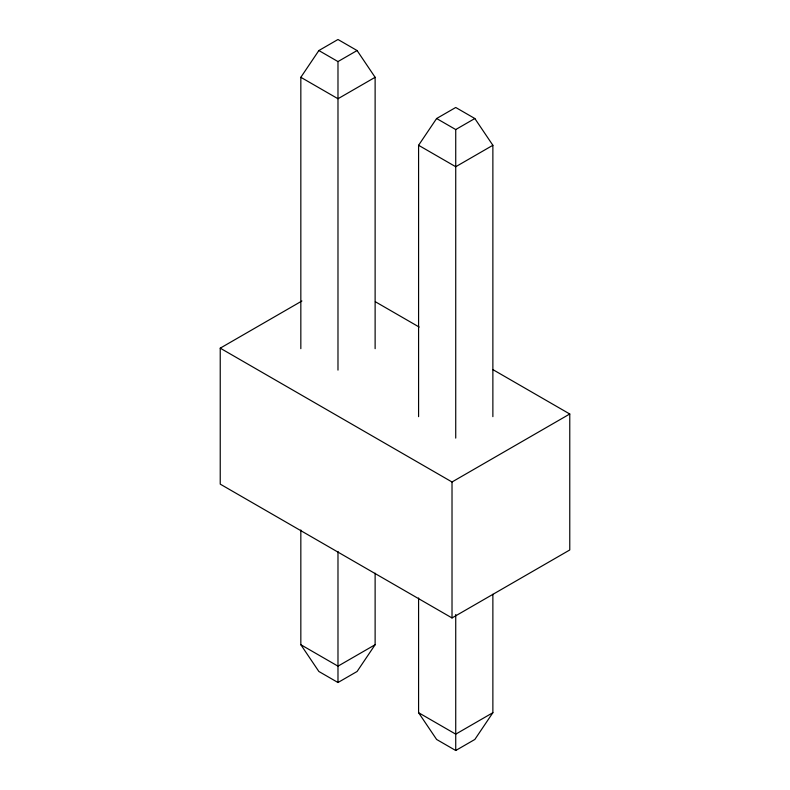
<?xml version="1.0" encoding="UTF-8"?>
<svg xmlns="http://www.w3.org/2000/svg" width="790" height="790" viewBox="0 0 790 790"><rect width="100%" height="100%" fill="white"/><g stroke="black" fill="none" stroke-linecap="round" stroke-linejoin="round"><path stroke-width="1.19" d="M300.832 348.676L300.832 77.302L318.864 50.54L337.982 39.5L357.09 50.54L375.122 77.302L375.122 348.676M418.582 416.656L418.582 145.281L436.613 118.52L455.731 107.48L474.839 118.52L492.871 145.281L492.871 416.656M375.122 573.175L375.122 644.719L357.09 671.48L337.982 682.52L318.864 671.48L300.832 644.719L300.832 530.001M492.871 594.278L492.871 712.699L474.839 739.46L455.731 750.5L436.613 739.46L418.582 712.699L418.582 597.981M318.864 50.54L337.982 61.571L357.09 50.54M375.122 77.302L337.982 98.74L300.832 77.302M436.613 118.52L455.731 129.55L474.839 118.52M492.871 145.281L455.731 166.73L418.582 145.281M492.861 369.601L569.768 414L569.768 549.968L452.018 617.948L220.232 484.132L220.232 348.163L301.908 301M220.232 348.163L452.018 481.989L569.768 414M375.122 644.719L337.982 666.158L300.832 644.719M492.871 712.699L455.731 734.147L418.582 712.699M375.369 301.76L419.164 327.05M455.731 129.55L455.731 438.104M455.731 614.492L455.731 750.5M452.018 481.989L452.018 617.948M337.982 61.571L337.982 370.115M337.982 551.45L337.982 682.52"/></g></svg>
